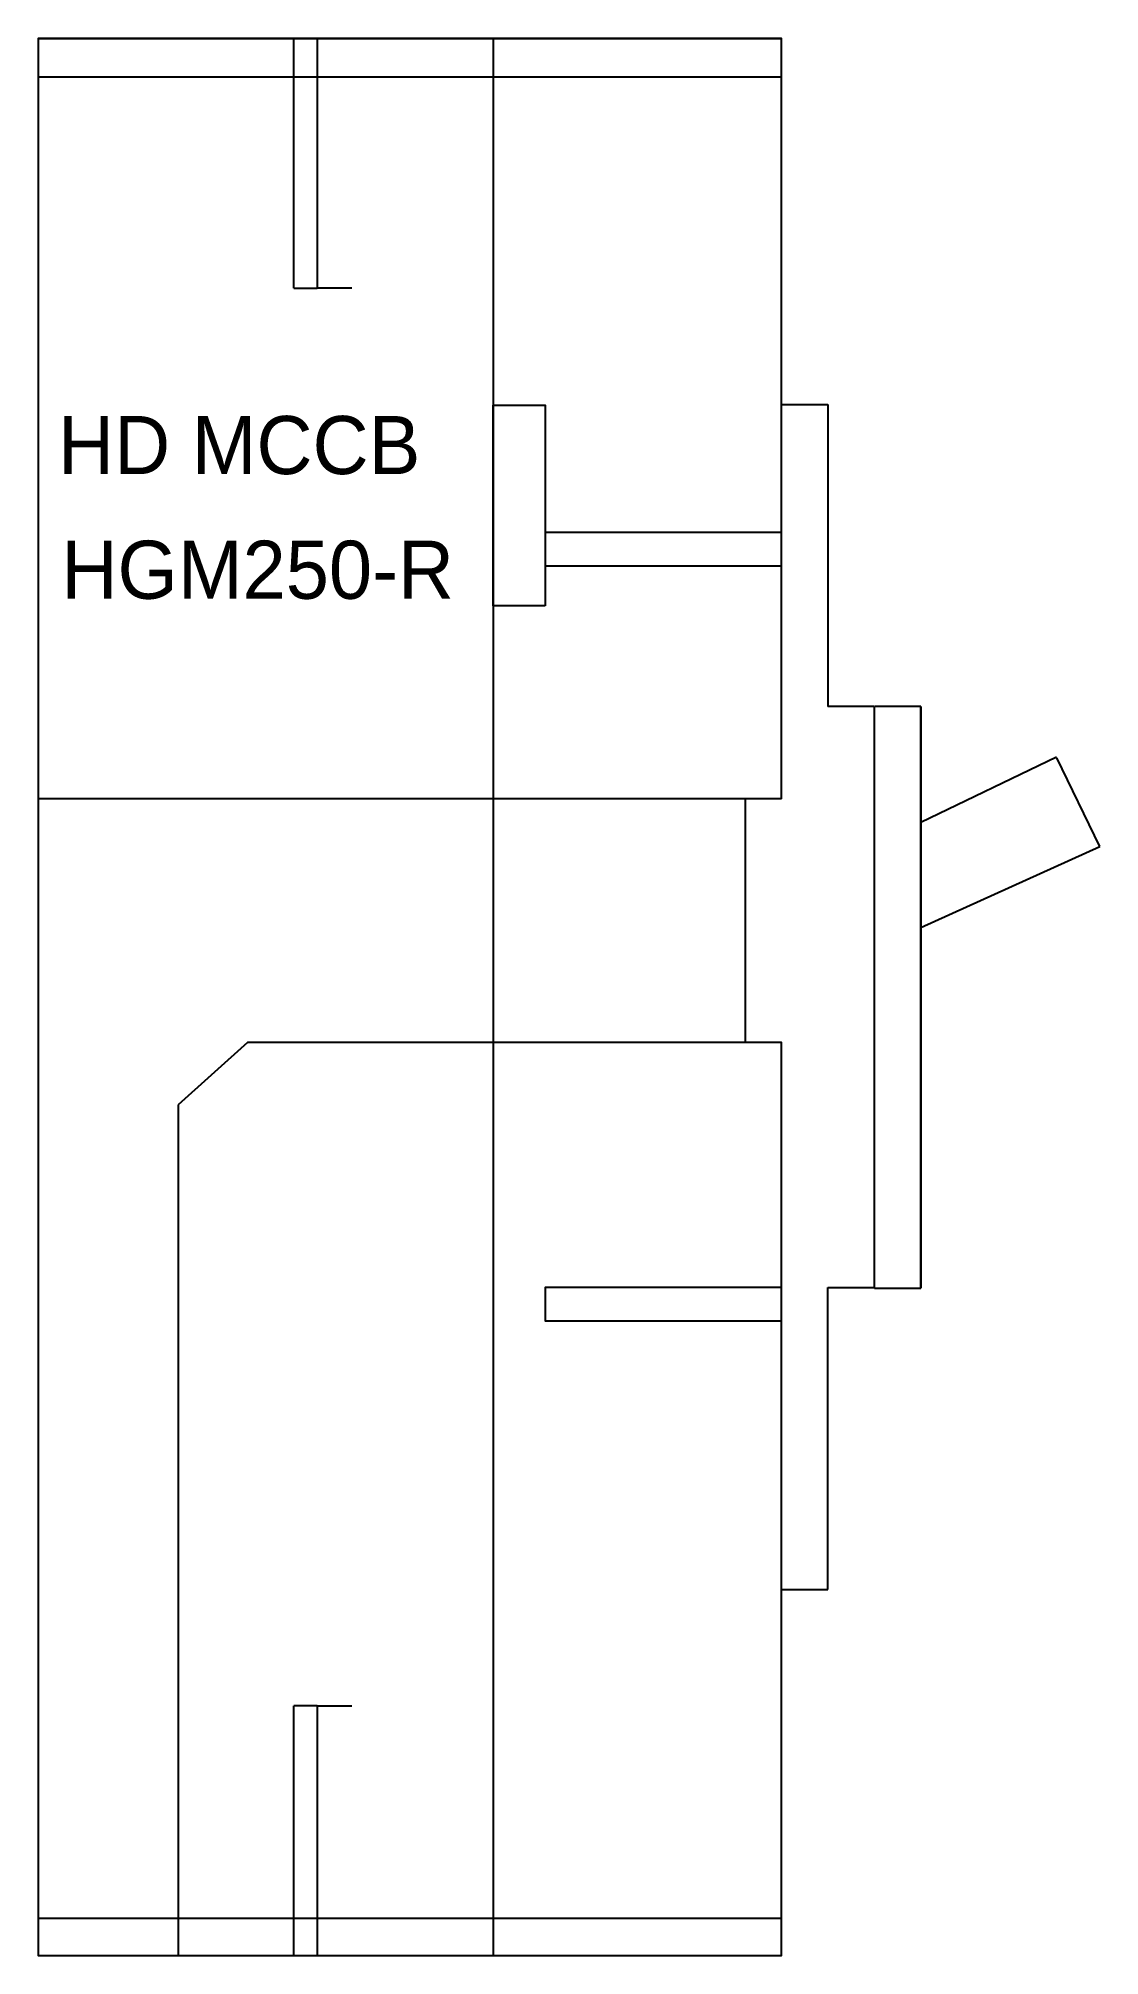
# Model space of a CAD drawing. Header units: inches. Extents: x 0 to 91, y 0 to 165.
import ezdxf

# ---------------------------------------------------------------- set-up
doc = ezdxf.new("R2010")
doc.units = ezdxf.units.IN

# ---------------------------------------------------------------- blocks, each defined once
blk = doc.blocks.new('HD MCCB HGM250-R')
at = {"color": 0}
for p, q in [((-22370.95, 7472.37), (-22434.95, 7472.37)), ((-22434.95, 7472.37), (-22434.95, 7307.37)), ((-22434.95, 7472.37), (-22410.95, 7472.37)), ((-22434.95, 7472.37), (-22370.95, 7472.37)), ((-22395.78, 7472.37), (-22395.78, 7307.37)), ((-22370.95, 7469.03), (-22434.95, 7469.03)), ((-22408.95, 7450.87), (-22410.95, 7450.87)), ((-22407.95, 7450.87), (-22408.95, 7450.87)), ((-22370.95, 7440.87), (-22366.95, 7440.87)), ((-22366.95, 7440.87), (-22366.95, 7414.87)), ((-22362.95, 7414.87), (-22366.95, 7414.87)), ((-22362.95, 7364.87), (-22362.95, 7414.87)), ((-22358.95, 7414.87), (-22362.89, 7414.87)), ((-22358.95, 7364.81), (-22358.95, 7414.87)), ((-22358.95, 7414.87), (-22358.95, 7364.81)), ((-22347.26, 7410.51), (-22358.95, 7404.88)), ((-22343.55, 7402.81), (-22347.23, 7410.45)), ((-22370.95, 7406.93), (-22434.95, 7406.93)), ((-22374.07, 7406.93), (-22374.07, 7385.96)), ((-22358.95, 7395.86), (-22343.55, 7402.81)), ((-22416.95, 7385.96), (-22422.92, 7380.58)), ((-22366.95, 7338.87), (-22366.95, 7364.87)), ((-22366.95, 7364.87), (-22362.95, 7364.87)), ((-22362.95, 7364.81), (-22358.95, 7364.81)), ((-22370.95, 7338.87), (-22366.95, 7338.87)), ((-22410.95, 7328.87), (-22408.95, 7328.87)), ((-22410.95, 7328.87), (-22407.95, 7328.87)), ((-22370.95, 7310.57), (-22434.95, 7310.57)), ((-22434.95, 7307.37), (-22410.95, 7307.37))]:
    blk.add_line(p, q, dxfattribs=at)
at = {"color": 4}
for p, q in [((-22412.95, 7450.87), (-22412.95, 7472.37)), ((-22410.95, 7472.37), (-22410.95, 7450.87)), ((-22410.95, 7472.37), (-22410.95, 7461.87)), ((-22410.95, 7461.87), (-22410.95, 7450.87)), ((-22412.95, 7450.87), (-22410.95, 7450.87)), ((-22412.95, 7307.37), (-22412.95, 7328.87)), ((-22410.95, 7328.87), (-22412.95, 7328.87)), ((-22410.95, 7328.87), (-22410.95, 7307.37)), ((-22410.95, 7328.87), (-22410.95, 7318.37)), ((-22410.95, 7318.37), (-22410.95, 7307.37)), ((-22412.95, 7307.37), (-22410.95, 7307.37))]:
    blk.add_line(p, q, dxfattribs=at)
at = {"color": 0}
for points in [[(-22370.95, 7406.93), (-22370.95, 7472.37), (-22434.95, 7472.37), (-22434.95, 7307.37), (-22370.95, 7307.37), (-22370.95, 7385.96)], [(-22422.92, 7380.58), (-22422.92, 7307.37), (-22370.95, 7307.37), (-22370.95, 7385.96), (-22416.95, 7385.96)]]:
    blk.add_lwpolyline(points, dxfattribs=at)
for points in [[(-22391.29, 7423.54), (-22395.78, 7423.54), (-22395.78, 7440.8), (-22391.29, 7440.8)], [(-22370.95, 7429.84), (-22391.29, 7429.84), (-22391.29, 7426.97), (-22370.95, 7426.97)], [(-22370.95, 7364.87), (-22391.29, 7364.87), (-22391.29, 7362.01), (-22370.95, 7362.01)]]:
    blk.add_lwpolyline(points, close=True, dxfattribs=at)
at = {"color": 1}
for s, p in [('HD MCCB', (-22433.25, 7434.87)), ('HGM250-R', (-22432.96, 7424.14))]:
    blk.add_text(s, height=5, dxfattribs=at).set_placement(p)

msp = doc.modelspace()

# ---------------------------------------------------------------- block references
msp.add_blockref('HD MCCB HGM250-R', (22434.95, -7307.37))

doc.saveas('drawing.dxf')
